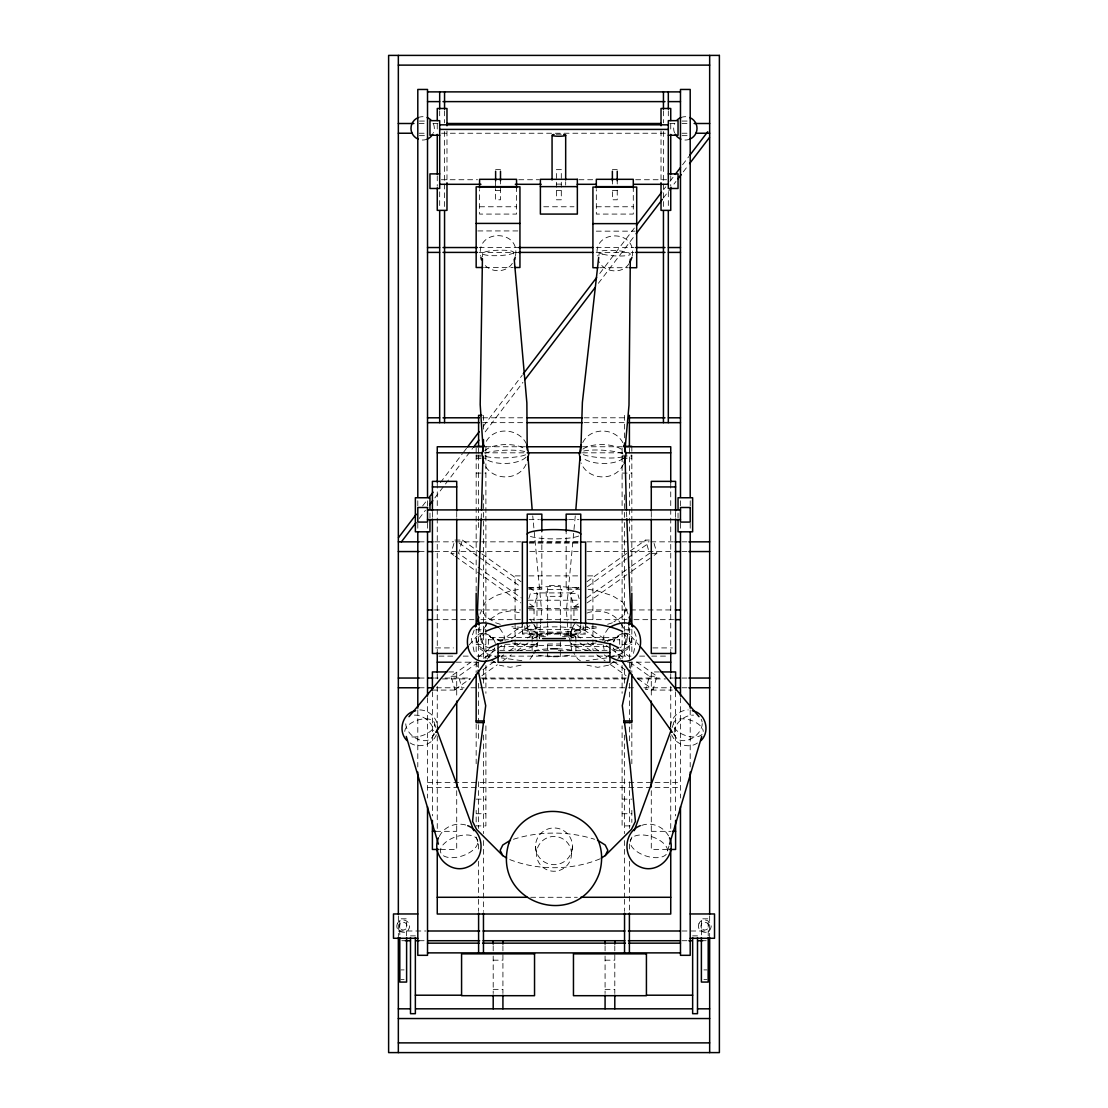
<?xml version="1.0" encoding="UTF-8"?>
<svg xmlns="http://www.w3.org/2000/svg" width="1108" height="1108" viewBox="0 0 1108 1108"><rect width="100%" height="100%" fill="white"/><g stroke="black" fill="none" stroke-linecap="round" stroke-linejoin="round"><path stroke-width="0.75" stroke-dasharray="5 3.75" d="M482.451 256.931L482.506 253.497M481.177 518.738L481.454 511.827M540.427 625.397L539.402 638.499A29.182 12.327 -1.5 0 0 511.827 626.782M540.552 623.762L541.59 610.674L532.74 515.899M575.26 515.899L566.41 610.674L567.185 620.494M598.888 255.671L599.262 252.264M571.506 853.866A17.506 17.396 0 0 0 545.247 838.798A17.506 17.396 0 0 0 545.247 868.935A17.506 17.396 0 0 0 571.506 853.866L572.49 846.332A18.49 18.365 0 0 0 544.762 830.418A18.49 18.365 0 0 0 544.762 862.232A18.49 18.365 0 0 0 572.49 846.332M626.962 639.759L628.679 626.726M515.511 255.699C520.248 228.996 475.872 228.996 480.609 255.699M483.85 629.87L482.008 639.122L484.154 649.925L489.404 657.764M503.877 649.468L504.763 645.008M537.823 642.211L536.286 649.925L533.668 653.845M632.253 255.934C636.989 229.218 592.628 229.218 597.351 255.934M602.946 640.535L604.123 634.579L608.347 628.264M670.52 726.529C670.949 717.347 679.232 710.159 688.248 709.909M630.244 668.539L631.685 661.795M633.499 653.36L636.74 638.166L633.831 630.133M453.837 555.33L451.039 553.349L454.446 541.729M454.931 540.067L462.382 540.067L458.504 553.349L476.648 566.23M528.862 598.555L530.33 593.569L537.782 593.569L533.89 606.852L529.416 606.852M573.016 638.014L570.218 636.034L574.11 622.765M580.467 638.014L577.67 636.034L581.562 622.765M629.953 662.39L649.496 676.268L645.618 689.55L653.069 689.55L656.961 676.268L634.621 660.41M667.598 850.75L669.08 845.778M613.832 642.031L615.411 637.239L614.483 639.094L618.555 636.255L610.771 639.967L604.206 641.601M474.169 630.133L471.26 638.166L474.501 653.36M480.013 614.067L485.304 602.129L495.553 595.716L511.536 590.619L519.929 589.262M631.892 837.08L630.12 841.9A19.459 10.083 18.4 0 0 657.515 857.661A19.459 10.083 18.4 0 0 659.592 840.28A19.459 10.083 18.4 0 0 630.272 840.584M672.071 727.596L673.249 724.369M588.071 589.262L596.464 590.619L612.447 595.716L622.696 602.129L626.242 609.248L622.696 616.353L613.901 621.851M487.326 659.218L494.777 647.945A10.706 7.437 37.6 0 1 479.099 645.77A10.706 7.437 37.6 0 1 482.215 633.236A10.706 7.437 37.6 0 1 495.511 644.995M512.353 263.33C506.661 272.388 492.755 273.011 485.332 265.671M486.315 441.289C495.151 425.721 520.566 428.63 526.923 445.084M629.095 263.566C621.962 275.006 603.001 272.443 598.182 260.061M526.078 464.21C518.392 481.883 490.678 480.775 483.781 462.95M582.753 442.563C590.578 426.538 616.38 427.522 623.375 443.823M484.154 628.333L488.517 621.796M436.386 734.798C431.954 745.559 416.857 749.451 408.201 741.418M623.375 464.21C615.674 481.883 587.974 480.775 581.077 462.95M532.796 655.16L530.164 659.08L527.56 660.825M576.077 621.796L571.714 628.333L569.567 639.122L571.714 649.925M439.28 836.554C444.142 826.097 457.119 821.582 467.701 825.654M617.724 659.08L623.846 649.925L625.992 639.122L624.76 632.959M432.688 736.515L434.696 733.704M422.605 505.968L426.802 500.47M440.43 482.576L462.438 453.684M463.49 452.313L466.634 448.186M483.407 426.178L522.187 375.266M599.76 273.468L634.344 228.068M663.706 189.537L665.797 186.781M669.994 181.283L674.176 175.784M682.57 164.773L688.857 156.519M419.143 518.544L425.43 510.289M434.862 497.908L472.604 448.38M485.179 431.871L522.921 382.343M598.389 283.288L634.025 236.516M663.373 197.986L675.949 181.477M683.29 171.851L688.539 164.967M469.072 645.036L477.008 636.103M478.047 662.39L458.504 676.268L462.382 689.55L454.931 689.55L451.039 676.268L473.379 660.41M478.961 656.448L488.739 649.51M499.916 641.587L522.256 625.729M578.584 606.852L574.11 606.852L570.218 593.569L578.598 587.628M586.977 581.686L628.859 551.95M630.258 550.967L645.618 540.067L650.091 540.067M483.628 658.429L496.19 649.51M497.589 648.526L501.786 645.548M511.55 638.61L531.106 624.746M587.448 586.631L626.546 558.889M627.945 557.906L648.886 543.031M454.931 689.55L470.291 678.65M482.853 669.731L494.016 661.795M501.01 656.85L503.794 654.87M509.375 650.895L520.552 642.972M527.533 638.014L530.33 636.034L537.782 636.034L533.89 622.765M574.11 606.852L578.293 603.874M586.672 597.932L629.953 567.213M631.352 566.23L649.496 553.349L645.618 540.067M481.938 675.672L497.284 664.772M502.88 660.811L511.259 654.87M528.004 642.972L516.84 650.895A29.182 12.327 -1.5 0 0 537.172 643.263M534.984 638.014L537.782 636.034M587.143 602.89L630.424 572.171M631.823 571.174L652.764 556.313M654.163 555.33L656.961 553.349L653.554 541.729M483.06 633.097L480.346 634.981L477.631 642.031L480.346 649.066L487.603 653.969L495.636 656.601M490.276 619.178L499.417 613.056L510.22 610.91L521.023 613.056M609.885 664.315L613.804 661.698M697.458 742.983C688.747 749.174 675.658 744.424 671.614 734.798M600.12 858.811C571.506 870.694 536.494 870.694 507.88 858.811M607.641 624.303L612.447 622.765M513.419 839.282C539.457 831.028 568.543 831.028 594.581 839.282M609.538 657.307L620.397 653.969L627.654 649.066L630.369 642.031L627.654 634.981L624.94 633.097M586.977 613.056C598.68 608.777 613.694 612.045 620.355 623.098M521.023 665.188L510.22 667.335L499.417 665.188M608.583 665.188L597.78 667.335L586.977 665.188M641.726 825.377C652.557 821.402 664.925 827.399 669.523 837.773M606.672 657.903L586.146 660.659M528.322 587.891L554 586.229L579.678 587.891M596.464 627.862C568.515 633.541 539.485 633.541 511.536 627.862M596.132 643C568.21 646.573 539.79 646.573 511.868 643M419.42 121.063L427.522 121.063M682.099 121.063L690.201 121.063M419.101 123.5L426.012 123.5M432.937 123.5L438.117 123.5M669.883 123.5L675.063 123.5M681.988 123.5L688.899 123.5M419.101 133.237L426.012 133.237M441.58 133.237L666.42 133.237M681.988 133.237L688.899 133.237M419.42 135.661L427.522 135.661M682.099 135.661L690.201 135.661M495.622 169.649L500.497 169.649M612.378 169.649L617.239 169.649M441.399 179.731L477.506 179.731M518.766 179.731L539.388 179.731M578.93 179.731L594.4 179.731M635.646 179.731L666.601 179.731M495.622 190.438L500.497 190.438M556.438 190.438L561.299 190.438M612.378 190.438L617.239 190.438M479.57 206.767L516.55 206.767M543.737 206.767L573.986 206.767M596.326 206.767L633.291 206.767M477.853 230.935L518.267 230.935M596.284 231.157L635.009 231.157M479.155 247.541L518.724 247.541M596.159 247.541L634.011 247.541M479.155 252.402L518.724 252.402M596.159 252.402L634.011 252.402M484.584 267.499L513.212 267.499M599.65 267.721L628.278 267.721M482.589 417.799L525.607 417.799M584.11 417.799L625.411 417.799M482.589 422.66L525.607 422.66M584.11 422.66L625.411 422.66M485.678 446.759L525.469 446.759M582.531 446.759L622.322 446.759M483.947 452.826L525.469 452.826M582.531 452.826L624.053 452.826M476.163 455.236L485.9 455.236M622.1 455.236L631.837 455.236M476.163 456.884L485.9 456.884M622.1 456.884L631.837 456.884M476.163 458.49L485.9 458.49M622.1 458.49L631.837 458.49M476.163 473.088L485.9 473.088M622.1 473.088L631.837 473.088M529.056 519.652L539.374 519.652M568.626 519.652L578.944 519.652M419.101 541.84L426.012 541.84M434.655 541.84L453.684 541.84M455.416 541.84L521.134 541.84M529.79 541.84L578.21 541.84M586.866 541.84L649.122 541.84M650.853 541.84L673.345 541.84M681.988 541.84L688.899 541.84M529.222 542.089L578.778 542.089M529.222 543.1L578.778 543.1M419.101 551.562L426.012 551.562M434.655 551.562L521.134 551.562M529.79 551.562L578.21 551.562M586.866 551.562L673.345 551.562M681.988 551.562L688.899 551.562M451.039 553.349L454.017 553.349M650.992 553.349L656.961 553.349M520.275 575.883L515.082 575.883L515.082 638.153M528.918 575.883L579.082 575.883M587.725 575.883L592.918 575.883L592.918 638.153M528.862 587.946L541.84 587.946M566.16 587.946L579.138 587.946M528.862 589.262L541.84 589.262L541.84 531.3M580.758 589.262L566.16 589.262L566.16 531.3M570.218 593.569L577.67 593.569L579.138 598.555M528.253 600.217L579.747 600.217M527.242 607.018L534.056 607.018L534.056 620.854M579.055 607.018L573.944 607.018L573.944 620.854M528.253 608.486L579.747 608.486M434.405 609.94L473.989 609.94M475.706 609.94L520.441 609.94M529.056 609.94L578.944 609.94M587.559 609.94L628.845 609.94M630.577 609.94L673.595 609.94M434.405 619.663L473.989 619.663M480.872 619.663L520.441 619.663M529.056 619.663L578.944 619.663M587.559 619.663L627.128 619.663M634.011 619.663L673.595 619.663M476.163 629.787L485.9 629.787M625.341 629.787L631.837 629.787M522.38 633.097L585.62 633.097M546.216 633.291L561.784 633.291M570.218 636.034L577.67 636.034M545.482 636.698L536.978 636.698L536.978 621.546M562.518 636.698L571.022 636.698L571.022 621.546M488.337 639.773L508.461 639.773M599.539 639.773L619.663 639.773M498.06 640.618L503.226 640.618M604.774 640.618L609.94 640.618M547.671 643.997L560.329 643.997M505.109 644.274L536.978 644.274M571.022 644.274L602.89 644.274M476.163 644.385L485.9 644.385M622.1 644.385L631.837 644.385M500.068 646.476L536.978 646.476L536.978 637.571L488.337 637.571L488.337 646.476M607.932 646.476L571.022 646.476L571.022 637.571L619.663 637.571L619.663 646.476M435.638 647.917L453.463 647.917M652.903 647.917L672.362 647.917M499.777 650.327L549.693 650.327M558.307 650.327L608.223 650.327M438.99 656.116L456.274 656.116M463.199 656.116L468.393 656.116M477.036 656.116L499.514 656.116M501.245 656.116L610.217 656.116M611.935 656.116L630.964 656.116M639.607 656.116L644.801 656.116M651.726 656.116L669.01 656.116M456.274 662.182L480.498 662.182M490.872 662.182L496.065 662.182M611.935 662.182L617.128 662.182M627.502 662.182L651.726 662.182M448.601 671.947L456.718 671.947L456.718 698.649M659.399 671.947L651.282 671.947L651.282 698.649M451.039 676.268L458.504 676.268M649.496 676.268L656.961 676.268M419.101 678.041L426.012 678.041M434.655 678.041L438.117 678.041M445.042 678.041L470.983 678.041M481.357 678.041L626.643 678.041M637.017 678.041L662.958 678.041M669.883 678.041L673.345 678.041M681.988 678.041L688.899 678.041M442.438 678.927L470.111 678.927M482.229 678.927L625.771 678.927M637.889 678.927L665.562 678.927M419.101 687.777L426.012 687.777M436.386 687.777L464.058 687.777M470.983 687.777L637.017 687.777M643.942 687.777L671.614 687.777M681.988 687.777L688.899 687.777M432.397 690.076L456.718 690.076M651.282 690.076L672.362 690.076M427.522 782.622L680.478 782.622M427.522 787.497L680.478 787.497M476.163 799.145L485.9 799.145M622.1 799.145L631.837 799.145M476.163 813.729L485.9 813.729M622.1 813.729L631.837 813.729M630.203 825.889L622.1 825.889L622.1 725.823M435.638 831.332L456.718 831.332M651.282 831.332L670.742 831.332M440.499 849.462L456.718 849.462L456.718 789.478M667.501 849.462L651.282 849.462L651.282 789.478M530.649 897.286L577.351 897.286M398.34 930.997L426.012 930.997M681.988 930.997L709.66 930.997M410.5 935.858L415.361 935.858M692.639 935.858L697.5 935.858M401.802 940.72L405.251 940.72M419.101 940.72L426.012 940.72M681.988 940.72L688.899 940.72M702.749 940.72L706.198 940.72M493.199 960.179L502.921 960.179M605.079 960.179L614.801 960.179M400.916 969.902L404.101 969.902M703.899 969.902L707.084 969.902M400.916 979.638L404.101 979.638M703.899 979.638L707.084 979.638M493.199 989.361L502.921 989.361M605.079 989.361L614.801 989.361M521.854 660.659L501.328 657.903M419.752 709.909C429.419 710.103 437.563 718.247 437.757 727.914M502.146 641.186L492.409 638.166L489.445 636.255L493.517 639.094L492.589 637.239L494.168 642.031M500.359 624.303L495.553 622.765L485.304 616.353L481.758 609.248M580.44 660.825L577.836 659.08L573.459 652.543M491.578 659.952L495.498 662.57M585.744 625.729L608.084 641.587M619.261 649.51L629.039 656.448M462.382 540.067L480.54 552.947M481.938 553.931L521.023 581.686M529.402 587.628L537.782 593.569M576.894 624.746L596.45 638.61M606.215 645.548L610.411 648.526M611.81 649.51L624.372 658.429M459.114 543.031L477.271 555.911M478.67 556.909L520.552 586.631M587.448 642.972L598.625 650.895M604.206 654.87L606.99 656.85M613.984 661.795L625.147 669.731M637.709 678.65L653.069 689.55M478.047 567.213L521.328 597.932M529.707 603.874L533.89 606.852M579.996 642.972L591.16 650.895A29.182 12.327 1.5 0 1 570.828 643.263M596.741 654.87L605.12 660.811M610.716 664.772L626.062 675.672M455.236 556.313L476.177 571.174M477.576 572.171L520.857 602.89M630.992 636.103L638.928 645.036M673.304 733.704L675.312 736.515M621.228 624.413L623.846 628.333M530.164 619.178L532.796 623.098M533.668 624.413L536.286 628.333L538.433 639.122M499.653 628.264L503.877 634.579L505.359 642.031M620.674 659.218L613.223 647.945A10.706 7.437 -37.6 0 0 627.959 646.781A10.706 7.437 -37.6 0 0 627.959 633.651A10.706 7.437 -37.6 0 0 613.223 641.601M434.751 724.369L435.929 727.596M476.108 837.08L477.88 841.9M626.242 609.248L627.987 614.067M526.439 622.765L530.33 636.034M476.315 661.795L477.756 668.539M603.237 645.008L604.123 649.468M479.321 626.726L481.038 639.759M535.51 846.332L536.494 853.866M513.613 252.402A15.567 2.701 -2.1 0 1 490.276 255.56A15.567 2.701 -2.1 0 1 490.276 250.879A15.567 2.701 -2.1 0 1 513.613 252.402L513.918 255.823M567.31 622.128L568.598 638.499A29.182 12.327 1.5 0 1 596.173 626.782M626.546 511.827L626.823 518.738M709.66 915.831L709.66 936.606M708.206 935.914L708.206 918.823L701.392 918.823L701.392 935.914M690.201 500.774L690.201 505.968M690.201 523.239L690.201 528.433M690.201 709.896L690.201 766.93M680.478 500.774L680.478 505.968M680.478 523.239L680.478 528.433M680.478 697.805L680.478 798.037M678.041 513.073L678.041 518.184M675.603 512.284L675.603 517.838M675.603 691.794L675.603 815.904M670.742 124.027L670.742 132.655M670.742 175.826L670.742 186.199M670.742 483.102L670.742 651.809M670.742 673.899L670.742 679.467M670.742 686.392L670.742 727.873M670.742 735.975L670.742 831.596M668.318 110.828L668.318 119.442M668.318 191.809L668.318 207.307M663.443 110.828L663.443 122.891M663.443 131.506L663.443 207.307M661.019 130.938L661.019 181.019M651.282 512.284L651.282 517.838M633.291 186.629L633.291 214.079L596.326 214.079L596.326 189.607M631.837 446.33L631.837 591.534M631.837 629.219L631.837 655.368M631.837 661.988L631.837 672.556M631.837 724.106L631.837 763.786M631.837 810.364L631.837 822.441M629.399 448.2L629.399 531.161M629.399 627.945L629.399 667.709M629.399 683.262L629.399 742.028M629.399 781.777L629.399 828.438M629.399 843.991L629.399 849.185M629.399 861.276L629.399 911.399M624.538 415.361L624.538 437.84M624.538 494.874L624.538 520.788M624.538 522.519L624.538 624.496M624.538 626.228L624.538 631.408M624.538 633.139L624.538 659.066M624.538 669.426L624.538 686.711M624.538 735.103L624.538 833.618M624.538 840.543L624.538 897.577M624.538 899.308L624.538 911.399M622.1 448.061L622.1 658.817M622.1 665.437L622.1 693.331M617.239 178.997L617.239 184.039M617.239 190.188L617.239 199.786L612.378 199.786L612.378 190.188M614.801 945.83L614.801 993.502M612.378 180.839L612.378 184.039M605.079 945.83L605.079 954.334M605.079 956.038L605.079 993.502M592.918 639.884L592.918 650.258M585.62 625.535L585.62 634.122L522.38 634.122L522.38 625.535M583.182 625.965L583.182 629.399L524.818 629.399L524.818 625.965M580.758 624.663L580.758 631.491M575.883 637.239L575.883 650.867M571.022 619.857L571.022 592.918L536.978 592.918L536.978 619.857M565.676 181.698L565.676 185.133M560.329 623.389L560.329 585.62L547.671 585.62L547.671 619.954M560.329 625.106L560.329 635.41M560.329 641.629L560.329 656.781L547.671 656.781L547.671 643.305M556.438 187.238L556.438 169.649L561.299 169.649L561.299 199.786L556.438 199.786L556.438 188.595M547.671 621.671L547.671 635.41M532.117 637.239L532.117 652.57M527.242 624.663L527.242 631.491M516.55 186.629L516.55 214.079L479.57 214.079L479.57 189.607M515.082 639.884L515.082 650.258M502.921 945.83L502.921 993.502M500.497 178.997L500.497 199.786L495.622 199.786L495.622 188.595M495.622 180.839L495.622 187.238M493.199 945.83L493.199 954.334M493.199 956.038L493.199 993.502M485.9 446.33L485.9 658.817M485.9 665.437L485.9 693.331M485.9 725.823L485.9 825.889L476.163 825.889L476.163 810.364M483.462 415.361L483.462 430.915M483.462 494.874L483.462 659.066M483.462 669.426L483.462 686.711M483.462 735.103L483.462 833.618M483.462 840.543L483.462 911.399M478.601 448.2L478.601 453.394M478.601 455.111L478.601 520.788M478.601 522.519L478.601 531.161M478.601 627.945L478.601 660.784M478.601 662.515L478.601 667.709M478.601 683.262L478.601 723.012M478.601 724.743L478.601 742.028M478.601 781.777L478.601 828.438M478.601 843.991L478.601 849.185M478.601 861.276L478.601 897.577M478.601 899.308L478.601 911.399M476.163 448.061L476.163 453.241M476.163 454.959L476.163 591.534M476.163 629.219L476.163 655.368M476.163 661.988L476.163 672.556M476.163 724.106L476.163 763.786M456.718 512.284L456.718 517.838M446.981 130.938L446.981 181.019M444.557 110.828L444.557 122.891M444.557 131.506L444.557 207.307M439.682 110.828L439.682 119.442M439.682 191.809L439.682 207.307M437.258 124.027L437.258 132.655M437.258 175.826L437.258 186.199M437.258 483.102L437.258 651.809M437.258 673.899L437.258 679.467M437.258 686.392L437.258 727.873M437.258 735.975L437.258 831.596M432.397 512.284L432.397 517.838M432.397 691.794L432.397 815.904M429.959 513.073L429.959 518.184M427.522 500.774L427.522 505.968M427.522 523.239L427.522 528.433M427.522 697.805L427.522 798.037M417.799 500.774L417.799 505.968M417.799 523.239L417.799 528.433M417.799 709.896L417.799 766.93M406.608 935.914L406.608 918.823L399.794 918.823L399.794 935.914M398.34 915.831L398.34 936.606M543.765 635.784A26.758 4.64 0 0 1 532.768 628.651A26.758 4.64 0 0 1 575.232 628.651A26.758 4.64 0 0 1 564.235 635.784M578.722 536.023A26.758 4.64 0 0 1 554 538.89A26.758 4.64 0 0 1 529.278 536.023M533.779 638.693A21.883 3.795 0 0 1 554 633.43A21.883 3.795 0 0 1 574.221 638.693M569.484 655.257A21.883 3.795 0 0 1 538.516 655.257M533.779 651.116A21.883 3.795 0 0 1 550.593 648.803M557.407 648.803A21.883 3.795 0 0 1 574.221 651.116M556.258 184.177A6.814 1.039 0 0 1 561.465 184.177M556.258 134.262A6.814 1.039 0 0 1 561.465 134.262M701.17 719.3A15.567 10.817 -37.6 0 1 702.112 722.056M702.237 723.579A15.567 10.817 -37.6 0 1 689.148 739.645A15.567 10.817 -37.6 0 1 674.37 733.759M674.246 732.236A15.567 10.817 -37.6 0 1 693.594 715.131M702.084 734.382A15.567 8.075 18.4 0 1 677.639 731.335A15.567 8.075 18.4 0 1 682.5 718.815A15.567 8.075 18.4 0 1 703.234 731.446M622.834 456.662A21.883 3.795 3.5 0 1 602.641 457.812A21.883 3.795 3.5 0 1 582.462 454.28M583.708 451.011A21.883 3.795 3.5 0 1 604.068 450.305A21.883 3.795 3.5 0 1 622.834 453.754M622.668 633.222A29.182 12.327 1.5 0 1 619.954 647.626M618.416 648.291A29.182 12.327 1.5 0 1 612.35 650.133M623.305 458.075A22.382 9.46 1.5 0 1 603.735 463.49A22.382 9.46 1.5 0 1 582.905 458.047M582.905 449.142A22.382 9.46 1.5 0 1 603.735 444.599A22.382 9.46 1.5 0 1 623.305 450.845M433.63 733.759A15.567 10.817 37.6 0 1 417.024 738.87A15.567 10.817 37.6 0 1 406.248 720.602M414.406 715.131A15.567 10.817 37.6 0 1 433.63 730.643M477.728 843.299A19.459 10.083 -18.4 0 1 449.086 857.537A19.459 10.083 -18.4 0 1 449.086 839.878A19.459 10.083 -18.4 0 1 477.728 840.584M404.766 731.446A15.567 8.075 -18.4 0 1 423.644 718.898A15.567 8.075 -18.4 0 1 432.743 729.036A15.567 8.075 -18.4 0 1 409.157 736.335M525.566 454.765A21.883 3.795 -2.1 0 1 505.359 457.812A21.883 3.795 -2.1 0 1 485.152 456.177M485.152 453.269A21.883 3.795 -2.1 0 1 505.359 450.222A21.883 3.795 -2.1 0 1 525.566 451.856M495.65 650.133A29.182 12.327 -1.5 0 1 492.437 649.288M489.584 648.291A29.182 12.327 -1.5 0 1 485.332 633.222M526.023 457.189A22.382 9.46 -1.5 0 1 505.359 463.476A22.382 9.46 -1.5 0 1 484.695 458.075M484.695 450.845A22.382 9.46 -1.5 0 1 504.265 444.599A22.382 9.46 -1.5 0 1 525.095 449.142M689.813 139.151A11.676 11.676 0 0 1 682.306 139.636M674.55 132.835A11.676 11.676 0 0 1 674.55 123.902M680.866 117.587A11.676 11.676 0 0 1 688.373 117.088M433.45 123.902A11.676 11.676 0 0 1 433.45 132.835M427.134 139.151A11.676 11.676 0 0 1 419.627 139.636M418.187 117.587A11.676 11.676 0 0 1 425.694 117.088M397.356 923.712C394.088 931.094 406.137 936.094 409.046 928.546C412.328 921.163 400.265 916.164 397.356 923.712M698.954 923.712C695.672 931.094 707.735 936.094 710.644 928.546C713.912 921.163 701.863 916.164 698.954 923.712M561.784 589.511L546.216 589.511L546.216 596.326L561.784 596.326L561.784 589.511M602.475 254.092A15.567 2.701 3.5 0 0 629.164 255.048A15.567 2.701 3.5 0 0 612.779 250.38A15.567 2.701 3.5 0 0 602.475 254.092M702.846 929.501A3.892 3.892 0 0 0 708.691 926.122A3.892 3.892 0 0 0 702.846 922.756A3.892 3.892 0 0 0 702.846 929.501M401.262 929.501A3.892 3.892 0 0 0 407.093 926.122A3.892 3.892 0 0 0 401.262 922.756A3.892 3.892 0 0 0 401.262 929.501"/><path stroke-width="1.5" d="M630.3 259.23L628.998 405.168L624.801 451.953M482.423 258.649L480.193 404.572L483.268 451.441M481.523 510.096L482.936 456.177M580.841 451.053L582.379 402.439L598.694 257.375M481.177 518.738L477.396 612.059L479.113 625.092M575.897 509.001L580.01 456.898M628.887 625.092L630.604 612.059L626.823 518.738M514.694 259.826L515.234 257.084M483.781 445.084L482.008 454.017L483.781 462.95M436.94 732.042L437.757 727.914M438.477 837.773C430.804 855.251 450.222 874.669 467.701 866.996C485.484 860.057 485.484 832.607 467.701 825.654M527.519 459.972L528.71 454.017L526.923 445.084M581.077 445.084L579.29 454.017L580.481 459.972M631.976 257.305L629.87 262.402M624.22 462.95L625.992 454.017L624.22 445.084M629.884 670.229L622.294 705.671L630.175 765.933L635.424 821.388L631.449 829.407L605.217 855.611L601.395 858.008M669.564 844.13L701.738 736.418M475.346 626.92L478.85 617.281M634.261 830.64L670.894 730.809M605.217 855.611L607.849 850.321L605.217 845.016L597.558 840.224M486.398 660.631L435.693 732.305M700.962 740.643C710.574 731.446 705.671 712.943 692.375 710.74M398.506 537.615L416.317 514.223M428.893 497.714L433.089 492.215M467.687 446.815L479.21 431.677M523.239 373.895L596.616 277.596M636.449 225.312L661.601 192.293M675.229 174.399L680.478 167.53M689.91 155.148L707.721 131.755M401.318 541.937L415.999 522.671M429.627 504.791L432.771 500.664M473.656 447.009L478.891 440.125M525.012 379.601L595.245 287.415M636.117 233.76L662.335 199.371M678.054 178.734L681.198 174.607M689.578 163.596L709.494 137.461M409.004 716.682L467.936 646.31M499.653 655.784C458.2 682.417 455.582 603.666 498.392 627.419M609.608 627.419C652.418 603.666 649.8 682.417 608.347 655.784M640.299 825.654C622.516 832.607 622.516 860.057 640.299 866.996C657.778 874.669 677.196 855.251 669.523 837.773M485.484 631.463C506.591 621.616 531.189 623.125 554 622.017C576.811 623.125 601.409 621.616 622.516 631.463M489.445 647.792L497.229 644.08L511.868 641.047M510.442 840.224L502.783 845.016L500.151 850.321L502.783 855.611L506.605 858.008M415.625 710.74C402.329 712.943 397.426 731.446 407.038 740.643M542.615 638.568L565.385 638.568M398.34 65.123L709.66 65.123M427.522 91.881L680.478 91.881M427.522 101.617L439.571 101.617M443.006 101.617L664.994 101.617M668.429 101.617L680.478 101.617M398.34 123.5L413.907 123.5M446.773 123.5L661.227 123.5M694.093 123.5L709.66 123.5M439.682 124.83L668.318 124.83M439.682 129.401L668.318 129.401M398.34 133.237L412.176 133.237M695.824 133.237L709.66 133.237M439.682 135.245L429.959 135.245L429.959 120.647L439.682 120.647L439.682 188.485L429.959 188.485L429.959 173.887L439.682 173.887M668.318 135.245L678.041 135.245L678.041 120.647L668.318 120.647L668.318 188.485L678.041 188.485L678.041 173.887L668.318 173.887M439.682 184.302L480.941 184.302M515.317 184.302L541.106 184.302M577.213 184.302L596.118 184.302M633.928 184.302L668.318 184.302M479.57 186.629L516.55 186.629M540.385 186.629L577.351 186.629M596.326 186.629L633.291 186.629M476.163 223.414L519.943 223.414M592.918 223.636L636.698 223.636M427.522 247.541L439.571 247.541M443.006 247.541L477.423 247.541M518.724 247.541L592.711 247.541M635.729 247.541L664.994 247.541M668.429 247.541L680.478 247.541M427.522 252.402L439.571 252.402M443.006 252.402L477.423 252.402M518.724 252.402L592.711 252.402M635.729 252.402L664.994 252.402M668.429 252.402L680.478 252.402M482.908 267.499L476.163 267.499L476.163 186.837L519.943 186.837L519.943 267.499L514.901 267.499M597.96 267.721L592.918 267.721L592.918 187.072L636.698 187.072L636.698 267.721L629.953 267.721M481.841 415.361L478.601 415.361L478.601 446.469M427.522 417.799L439.571 417.799M443.006 417.799L479.155 417.799M527.325 417.799L582.393 417.799M628.845 417.799L664.994 417.799M668.429 417.799L680.478 417.799M427.522 422.66L479.155 422.66M527.325 422.66L582.393 422.66M628.845 422.66L680.478 422.66M476.163 446.33L484.279 446.33M623.721 446.33L631.837 446.33M483.947 446.759L437.258 446.759L437.258 482.243M527.186 446.759L580.814 446.759M624.053 446.759L670.742 446.759L670.742 482.243M437.258 452.826L482.229 452.826M527.186 452.826L580.814 452.826M625.771 452.826L670.742 452.826M432.397 486.938L456.718 486.938M651.282 486.938L675.603 486.938M427.522 509.915L680.478 509.915M427.522 519.652L527.325 519.652M541.092 519.652L566.908 519.652M580.675 519.652L680.478 519.652M398.34 541.84L419.101 541.84M427.743 541.84L432.937 541.84M675.063 541.84L680.257 541.84M688.899 541.84L709.66 541.84M527.505 542.089L522.38 542.089L522.38 624.51M580.495 542.089L585.62 542.089L585.62 624.51M398.34 551.562L419.101 551.562M427.743 551.562L432.937 551.562M675.063 551.562L680.257 551.562M688.899 551.562L709.66 551.562M427.522 609.94L432.688 609.94M675.312 609.94L680.478 609.94M427.522 619.663L432.688 619.663M675.312 619.663L680.478 619.663M511.827 640.618L596.173 640.618M498.06 652.598L609.94 652.598M437.258 662.182L454.557 662.182M653.443 662.182L670.742 662.182M446.981 671.947L432.397 671.947L432.397 690.076M661.019 671.947L675.603 671.947L675.603 690.076M398.34 678.041L419.101 678.041M427.743 678.041L432.937 678.041M675.063 678.041L680.257 678.041M688.899 678.041L709.66 678.041M398.34 687.777L419.101 687.777M427.743 687.777L432.937 687.777M675.063 687.777L680.257 687.777M688.899 687.777L709.66 687.777M476.163 720.934L484.279 720.934M623.721 720.934L631.837 720.934M484.279 722.582L476.163 722.582L476.163 674.356M623.721 722.582L631.837 722.582L631.837 674.356M432.397 831.332L435.638 831.332M672.362 831.332L675.603 831.332M438.879 849.462L432.397 849.462L432.397 820.335M669.121 849.462L675.603 849.462L675.603 820.335M437.258 897.286L527.186 897.286M580.814 897.286L670.742 897.286M417.799 913.962L393.479 913.962L393.479 938.282L417.799 938.282M690.201 913.962L714.521 913.962L714.521 938.282L690.201 938.282M427.743 930.997L479.626 930.997M483.088 930.997L624.912 930.997M628.375 930.997L680.257 930.997M405.251 940.72L410.445 940.72M415.639 940.72L419.101 940.72M427.743 940.72L479.626 940.72M483.088 940.72L624.912 940.72M628.375 940.72L680.257 940.72M688.899 940.72L692.361 940.72M697.555 940.72L702.749 940.72M427.522 943.157L479.155 943.157M482.589 943.157L625.411 943.157M628.845 943.157L680.478 943.157M427.522 952.88L680.478 952.88M415.361 995.206L461.579 995.206M646.421 995.206L692.639 995.206M398.34 1008.82L410.445 1008.82M415.639 1008.82L692.361 1008.82M697.555 1008.82L709.66 1008.82M398.34 1018.543L709.66 1018.543M398.34 1042.877L709.66 1042.877M596.132 641.047L610.771 644.08L618.555 647.792M502.783 855.611L476.551 829.407L472.576 821.388L477.825 765.933L485.706 705.671L478.116 670.229M640.064 646.31L698.996 716.682M672.307 732.305L621.602 660.631M437.106 730.809L473.739 830.64M629.15 617.281L632.654 626.92M406.262 736.418L438.436 844.13M670.243 727.914L671.06 732.042M480.886 257.084L481.426 259.826M514.223 259.244L526.868 402.924L527.214 449.89M527.99 456.898L532.103 509.001M625.064 456.177L626.477 510.096M709.66 55.4L709.66 914.1M709.66 937.479L709.66 1052.6M708.691 969.902L708.691 979.638M708.206 937.631L708.206 982.062L701.392 982.062L701.392 937.631M697.5 937.59L697.5 1013.682L692.639 1013.682L692.639 937.59M690.201 497.326L690.201 89.457L680.478 89.457L680.478 497.326M690.201 531.882L690.201 708.164M690.201 772.11L690.201 955.318L680.478 955.318L680.478 806.679M680.478 531.882L680.478 696.073M678.041 509.68L678.041 497.755L692.639 497.755L692.639 531.812L678.041 531.812L678.041 519.887M675.603 510.982L675.603 481.371L651.282 481.371L651.282 510.982M675.603 519.153L675.603 653.471L651.282 653.471L651.282 519.153M670.742 120.578L670.742 108.487L661.019 108.487L661.019 125.758M670.742 134.387L670.742 174.108M670.742 187.917L670.742 210.368L661.019 210.368L661.019 182.737M670.742 652.654L670.742 672.556M670.742 848.88L670.742 914.017L437.258 914.017L437.258 848.88M668.318 91.881L668.318 109.11M668.318 210.755L668.318 422.66M663.443 91.881L663.443 109.11M663.443 210.755L663.443 422.66M651.282 701.073L651.282 786.763M633.291 187.889L633.291 179.316L596.326 179.316L596.326 187.889M631.837 593.265L631.837 626.048M629.399 415.361L629.399 446.469M629.399 913.13L629.399 952.88M624.538 443.02L624.538 446.469M624.538 913.13L624.538 952.88M617.239 171.241L617.239 180.839M614.801 940.72L614.801 944.127M614.801 995.206L614.801 1008.82M612.378 171.241L612.378 180.839M609.94 644.039L609.94 662.307L498.06 662.307L498.06 644.039M605.079 940.72L605.079 944.127M605.079 995.206L605.079 1008.82M580.758 622.959L580.758 514.126L566.16 514.126L566.16 531.3M565.676 135.218L565.676 179.967M552.061 179.967L552.061 135.218A6.814 1.039 0 0 0 561.465 136.187A6.814 1.039 0 0 0 563.681 134.483M541.84 531.3L541.84 514.126L527.242 514.126L527.242 622.959M516.55 187.889L516.55 179.316L479.57 179.316L479.57 187.889M502.921 940.72L502.921 944.127M502.921 995.206L502.921 1008.82M500.497 171.241L500.497 180.839M495.622 171.241L495.622 180.839M493.199 940.72L493.199 944.127M493.199 995.206L493.199 1008.82M483.462 439.557L483.462 446.469M483.462 913.13L483.462 952.88M478.601 913.13L478.601 952.88M476.163 593.265L476.163 626.048M456.718 510.982L456.718 481.371L432.397 481.371L432.397 510.982M456.718 519.153L456.718 653.471L432.397 653.471L432.397 519.153M456.718 701.073L456.718 786.763M446.981 125.758L446.981 108.487L437.258 108.487L437.258 120.578M446.981 182.737L446.981 210.368L437.258 210.368L437.258 187.917M444.557 91.881L444.557 109.11M444.557 210.755L444.557 422.66M439.682 91.881L439.682 109.11M439.682 210.755L439.682 422.66M437.258 134.387L437.258 174.108M437.258 652.654L437.258 672.556M429.959 509.68L429.959 497.755L415.361 497.755L415.361 531.812L429.959 531.812L429.959 519.887M427.522 497.326L427.522 89.457L417.799 89.457L417.799 497.326M427.522 531.882L427.522 696.073M427.522 806.679L427.522 955.318L417.799 955.318L417.799 772.11M417.799 531.882L417.799 708.164M415.361 937.59L415.361 1013.682L410.5 1013.682L410.5 937.59M406.608 937.631L406.608 982.062L399.794 982.062L399.794 937.631M399.309 969.902L399.309 979.638M398.34 55.4L398.34 914.1M398.34 937.479L398.34 1052.6M527.242 534.236A26.758 4.64 0 0 1 554 529.596A26.758 4.64 0 0 1 580.758 534.236M550.593 648.803A21.883 3.795 0 0 1 557.407 648.803M552.573 134.816A6.814 1.039 0 0 1 554.055 134.483M689.813 117.587A11.676 11.676 0 0 1 689.813 139.151M680.866 139.151A11.676 11.676 0 0 1 675.229 134.193M677.085 120.107A11.676 11.676 0 0 1 680.866 117.587M432.771 134.193A11.676 11.676 0 0 1 427.134 139.151M418.187 139.151A11.676 11.676 0 0 1 418.187 117.587M427.134 117.587A11.676 11.676 0 0 1 430.915 120.107M508.669 843.756C491.301 903.74 578.127 931.953 599.331 873.229C616.699 813.23 529.873 785.018 508.669 843.756M719.383 55.4L388.617 55.4L388.617 1052.6L719.383 1052.6L719.383 55.4M577.351 179.316L540.385 179.316L540.385 214.079L577.351 214.079L577.351 179.316M427.522 507.492L417.799 507.492L417.799 522.076L427.522 522.076L427.522 507.492M690.201 507.492L680.478 507.492L680.478 522.076L690.201 522.076L690.201 507.492M534.541 953.85L461.579 953.85L461.579 995.69L534.541 995.69L534.541 953.85M646.421 953.85L573.459 953.85L573.459 995.69L646.421 995.69L646.421 953.85"/></g></svg>
